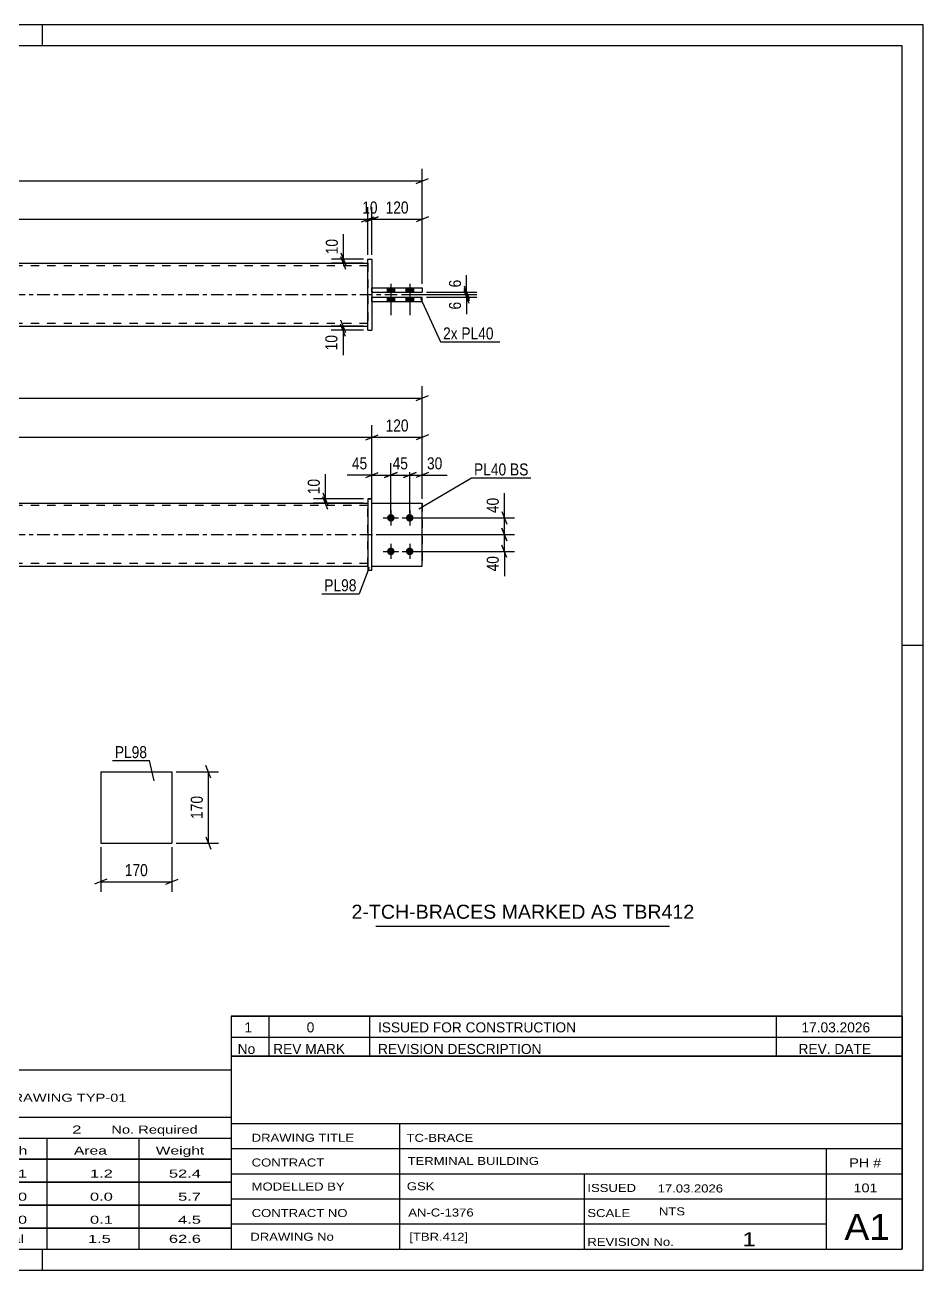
# Model space of a CAD drawing. Header units: millimetres. Extents: x 0 to 420, y 0 to 297.
# Drawn here: x 205.8 to 420, y 0 to 297 of the extents above; entities that cross this region are included whole.
import ezdxf

# ---------------------------------------------------------------- set-up
doc = ezdxf.new("R2010")
doc.units = ezdxf.units.MM
doc.linetypes.add('DXK_LINE_DOT2', pattern=[3.9198, 1.9599, -1.9599])
doc.linetypes.add('DXK_LINE_DOT3', pattern=[5.9187, 2.979, -0.9799, 0.9799, -0.9799])
doc.styles.add('Arial', font='ARIAL.TTF', dxfattribs={"height": 0.2})
doc.styles.add('Arial Narrow', font='ARIALN.TTF', dxfattribs={"height": 0.2})

# ---------------------------------------------------------------- blocks, each defined once
blk = doc.blocks.new('Unknown-580607337-1163')
at = {"color": 5, "linetype": 'Continuous'}
for p, q in [((420, 297), (0, 297)), ((210, 292), (210, 297)), ((420, 0), (420, 297)), ((415, 292), (5, 292)), ((415, 5), (415, 292)), ((420, 149), (415, 149)), ((5, 5), (415, 5)), ((210, 0), (210, 5)), ((0, 0), (420, 0))]:
    blk.add_line(p, q, dxfattribs=at)
blk = doc.blocks.new('Part-580607337-1749 - 1733')
at = {"color": 2, "linetype": 'Continuous'}
for p, q in [((288.57, 183.93), (287.57, 183.93)), ((287.57, 183.93), (287.57, 183.93)), ((287.57, 183.93), (287.57, 166.93)), ((287.57, 183.93), (288.57, 183.93)), ((288.57, 166.93), (288.57, 183.93)), ((287.57, 166.93), (288.57, 166.93))]:
    blk.add_line(p, q, dxfattribs=at)
at = {"color": 7, "linetype": 'DXK_LINE_DOT2'}
blk.add_line((287.57, 166.93), (288.57, 166.93), dxfattribs=at)
blk = doc.blocks.new('Part-580607337-1754 - 1733')
at = {"color": 2, "linetype": 'Continuous'}
for p, q in [((94.47, 182.93), (287.57, 182.93)), ((94.47, 167.93), (287.57, 167.93))]:
    blk.add_line(p, q, dxfattribs=at)
at = {"color": 7, "linetype": 'DXK_LINE_DOT2'}
for p, q in [((94.47, 167.93), (94.47, 182.93)), ((287.57, 182.33), (94.47, 182.33)), ((287.57, 167.93), (287.57, 182.93)), ((287.57, 168.53), (94.47, 168.53))]:
    blk.add_line(p, q, dxfattribs=at)
at = {"color": 7, "linetype": 'DXK_LINE_DOT3'}
blk.add_line((84.47, 175.43), (297.57, 175.43), dxfattribs=at)
blk = doc.blocks.new('Bolt-580607337-1755 - 1733')
at = {"linetype": 'Continuous'}
for points in [[(293.07, 180.33), (293.25, 180.31), (293.43, 180.25), (293.6, 180.15), (293.74, 180.03), (293.85, 179.88), (293.92, 179.7), (293.96, 179.52), (293.96, 179.33), (293.92, 179.15), (293.85, 178.98), (293.74, 178.82), (293.6, 178.7), (293.43, 178.6), (293.25, 178.55), (293.07, 178.53), (292.88, 178.55), (292.7, 178.6), (292.54, 178.7), (292.4, 178.82), (292.29, 178.98), (292.21, 179.15), (292.17, 179.33), (292.17, 179.52), (292.21, 179.7), (292.29, 179.88), (292.4, 180.03), (292.54, 180.15), (292.7, 180.25), (292.88, 180.31)], [(297.57, 180.33), (297.75, 180.31), (297.93, 180.25), (298.1, 180.15), (298.24, 180.03), (298.35, 179.88), (298.42, 179.7), (298.46, 179.52), (298.46, 179.33), (298.42, 179.15), (298.35, 178.98), (298.24, 178.82), (298.1, 178.7), (297.93, 178.6), (297.75, 178.55), (297.57, 178.53), (297.38, 178.55), (297.2, 178.6), (297.04, 178.7), (296.9, 178.82), (296.79, 178.98), (296.71, 179.15), (296.67, 179.33), (296.67, 179.52), (296.71, 179.7), (296.79, 179.88), (296.9, 180.03), (297.04, 180.15), (297.2, 180.25), (297.38, 180.31)], [(293.07, 172.33), (293.25, 172.31), (293.43, 172.25), (293.6, 172.15), (293.74, 172.03), (293.85, 171.88), (293.92, 171.7), (293.96, 171.52), (293.96, 171.33), (293.92, 171.15), (293.85, 170.98), (293.74, 170.82), (293.6, 170.7), (293.43, 170.6), (293.25, 170.55), (293.07, 170.53), (292.88, 170.55), (292.7, 170.6), (292.54, 170.7), (292.4, 170.82), (292.29, 170.98), (292.21, 171.15), (292.17, 171.33), (292.17, 171.52), (292.21, 171.7), (292.29, 171.88), (292.4, 172.03), (292.54, 172.15), (292.7, 172.25), (292.88, 172.31)], [(297.57, 172.33), (297.75, 172.31), (297.93, 172.25), (298.1, 172.15), (298.24, 172.03), (298.35, 171.88), (298.42, 171.7), (298.46, 171.52), (298.46, 171.33), (298.42, 171.15), (298.35, 170.98), (298.24, 170.82), (298.1, 170.7), (297.93, 170.6), (297.75, 170.55), (297.57, 170.53), (297.38, 170.55), (297.2, 170.6), (297.04, 170.7), (296.9, 170.82), (296.79, 170.98), (296.71, 171.15), (296.67, 171.33), (296.67, 171.52), (296.71, 171.7), (296.79, 171.88), (296.9, 172.03), (297.04, 172.15), (297.2, 172.25), (297.38, 172.31)]]:
    blk.add_hatch(color=1, dxfattribs=at).paths.add_polyline_path(points)
at = {"color": 1, "linetype": 'Continuous'}
for p, q in [((293.07, 181.23), (293.07, 177.63)), ((297.57, 181.23), (297.57, 177.63)), ((291.27, 179.43), (294.87, 179.43)), ((295.77, 179.43), (299.37, 179.43)), ((293.07, 173.23), (293.07, 169.63)), ((297.57, 173.23), (297.57, 169.63)), ((291.27, 171.43), (294.87, 171.43)), ((295.77, 171.43), (299.37, 171.43))]:
    blk.add_line(p, q, dxfattribs=at)
blk = doc.blocks.new('Part-580607337-1777 - 1733')
at = {"color": 2, "linetype": 'Continuous'}
for p, q in [((288.57, 182.93), (300.57, 182.93)), ((300.57, 182.93), (300.57, 182.93)), ((300.57, 167.93), (300.57, 182.93)), ((288.57, 167.93), (300.57, 167.93))]:
    blk.add_line(p, q, dxfattribs=at)
at = {"color": 7, "linetype": 'DXK_LINE_DOT2'}
for p, q in [((288.57, 182.93), (300.57, 182.93)), ((288.57, 167.93), (288.57, 182.93)), ((300.57, 182.93), (300.57, 182.93)), ((288.57, 167.93), (288.57, 167.93)), ((288.57, 167.93), (300.57, 167.93))]:
    blk.add_line(p, q, dxfattribs=at)
blk = doc.blocks.new('Part-580607337-1782 - 1733')
at = {"color": 7, "linetype": 'DXK_LINE_DOT2'}
for p, q in [((288.57, 182.93), (300.57, 182.93)), ((288.57, 167.93), (288.57, 182.93)), ((288.57, 182.93), (300.57, 182.93)), ((300.57, 182.93), (300.57, 182.93)), ((300.57, 182.93), (300.57, 167.93)), ((288.57, 167.93), (288.57, 167.93)), ((288.57, 167.93), (300.57, 167.93)), ((288.57, 167.93), (300.57, 167.93))]:
    blk.add_line(p, q, dxfattribs=at)
blk = doc.blocks.new('Bolt-580607337-1399 - 1390')
at = {"linetype": 'Continuous'}
for points in [[(293.97, 234.26), (292.17, 234.26), (292.17, 233.26), (293.97, 233.26)], [(293.97, 234.26), (292.17, 234.26), (292.17, 233.26), (293.97, 233.26)], [(293.97, 232.06), (292.17, 232.06), (292.17, 231.06), (293.97, 231.06)], [(293.97, 232.06), (292.17, 232.06), (292.17, 231.06), (293.97, 231.06)], [(298.47, 234.26), (296.67, 234.26), (296.67, 233.26), (298.47, 233.26)], [(298.47, 234.26), (296.67, 234.26), (296.67, 233.26), (298.47, 233.26)], [(298.47, 232.06), (296.67, 232.06), (296.67, 231.06), (298.47, 231.06)], [(298.47, 232.06), (296.67, 232.06), (296.67, 231.06), (298.47, 231.06)]]:
    blk.add_hatch(color=1, dxfattribs=at).paths.add_polyline_path(points)
at = {"color": 1, "linetype": 'Continuous'}
for p, q in [((293.07, 235.26), (293.07, 227.76)), ((293.07, 235.26), (293.07, 227.76)), ((297.57, 235.26), (297.57, 227.76)), ((297.57, 235.26), (297.57, 227.76)), ((292.17, 234.26), (292.17, 233.26)), ((292.17, 234.26), (292.17, 233.26)), ((292.17, 232.06), (292.17, 231.06)), ((292.17, 232.06), (292.17, 231.06)), ((293.97, 234.26), (293.97, 233.26)), ((293.97, 234.26), (293.97, 233.26)), ((293.97, 232.06), (293.97, 231.06)), ((293.97, 232.06), (293.97, 231.06)), ((296.67, 234.26), (296.67, 233.26)), ((296.67, 234.26), (296.67, 233.26)), ((296.67, 232.06), (296.67, 231.06)), ((296.67, 232.06), (296.67, 231.06)), ((298.47, 234.26), (298.47, 233.26)), ((298.47, 234.26), (298.47, 233.26)), ((298.47, 232.06), (298.47, 231.06)), ((298.47, 232.06), (298.47, 231.06))]:
    blk.add_line(p, q, dxfattribs=at)
blk = doc.blocks.new('Part-580607337-1425 - 1390')
at = {"color": 2, "linetype": 'Continuous'}
for p, q in [((94.47, 240.16), (287.57, 240.16)), ((94.47, 225.16), (287.57, 225.16))]:
    blk.add_line(p, q, dxfattribs=at)
at = {"color": 7, "linetype": 'DXK_LINE_DOT2'}
for p, q in [((94.47, 225.16), (94.47, 240.16)), ((287.57, 239.56), (94.47, 239.56)), ((287.57, 240.16), (287.57, 225.16)), ((287.57, 225.76), (94.47, 225.76))]:
    blk.add_line(p, q, dxfattribs=at)
at = {"color": 7, "linetype": 'DXK_LINE_DOT3'}
blk.add_line((84.47, 232.66), (297.57, 232.66), dxfattribs=at)
blk = doc.blocks.new('Part-580607337-1426 - 1390')
at = {"color": 2, "linetype": 'Continuous'}
for p, q in [((287.57, 241.16), (287.57, 241.16)), ((287.57, 241.16), (287.57, 241.16)), ((287.57, 224.16), (287.57, 241.16)), ((287.57, 241.16), (288.57, 241.16)), ((287.57, 241.16), (288.57, 241.16)), ((288.57, 241.16), (288.57, 241.16)), ((288.57, 241.16), (288.57, 241.16)), ((288.57, 241.16), (288.57, 224.16)), ((287.57, 224.16), (288.57, 224.16))]:
    blk.add_line(p, q, dxfattribs=at)
at = {"color": 7, "linetype": 'DXK_LINE_DOT2'}
for p in [(287.57, 224.16), (288.57, 224.16)]:
    blk.add_line(p, (288.57, 224.16), dxfattribs=at)
blk = doc.blocks.new('Part-580607337-1452 - 1390')
at = {"color": 2, "linetype": 'Continuous'}
for p, q in [((288.57, 232.06), (300.57, 232.06)), ((288.57, 232.06), (300.57, 232.06)), ((300.57, 231.06), (300.57, 232.06)), ((288.57, 231.06), (300.57, 231.06))]:
    blk.add_line(p, q, dxfattribs=at)
at = {"color": 7, "linetype": 'DXK_LINE_DOT2'}
for p, q in [((288.57, 231.06), (288.57, 232.06)), ((300.57, 232.06), (300.57, 232.06)), ((300.57, 232.06), (300.57, 232.06)), ((288.57, 231.06), (300.57, 231.06))]:
    blk.add_line(p, q, dxfattribs=at)
blk = doc.blocks.new('Part-580607337-1457 - 1390')
at = {"color": 2, "linetype": 'Continuous'}
for p, q in [((288.57, 234.26), (300.57, 234.26)), ((288.57, 234.26), (300.57, 234.26)), ((288.57, 233.26), (300.57, 233.26)), ((300.57, 234.26), (300.57, 233.26))]:
    blk.add_line(p, q, dxfattribs=at)
at = {"color": 7, "linetype": 'DXK_LINE_DOT2'}
for p, q in [((288.57, 233.26), (288.57, 234.26)), ((288.57, 233.26), (300.57, 233.26)), ((300.57, 234.26), (300.57, 234.26)), ((300.57, 234.26), (300.57, 234.26))]:
    blk.add_line(p, q, dxfattribs=at)
blk = doc.blocks.new('Part-580607337-2274 - 2268')
at = {"color": 2, "linetype": 'Continuous'}
for p, q in [((223.87, 118.86), (223.87, 101.86)), ((223.87, 118.86), (240.87, 118.86)), ((240.87, 118.86), (240.87, 101.86)), ((223.87, 101.86), (240.87, 101.86))]:
    blk.add_line(p, q, dxfattribs=at)
blk = doc.blocks.new('StraightDimension-580607337-1994 - 1733')
at = {"color": 7, "linetype": 'Continuous'}
for p, q in [((296.07, 189.04), (299.07, 190.24)), ((297.57, 180.43), (297.57, 192.49)), ((302.07, 190.24), (299.07, 189.04)), ((300.57, 183.93), (300.57, 192.49)), ((297.57, 189.64), (300.57, 189.64))]:
    blk.add_line(p, q, dxfattribs=at)
at = {"color": 0}
blk.add_wipeout([(305.95, 190.39), (305.95, 194.59), (301.09, 194.59), (301.09, 190.39)], dxfattribs=at)
at = {"color": 7, "linetype": 'Continuous'}
blk.add_line((300.57, 189.64), (306.47, 189.64), dxfattribs=at)
blk.add_line((300.57, 189.64), (306.47, 189.64), dxfattribs=at)
at = {"color": 3, "style": 'Arial Narrow'}
blk.add_text('30', height=2.863, dxfattribs=at).set_placement((301.69, 190.99))
blk = doc.blocks.new('StraightDimension-580607337-1981 - 1733')
at = {"color": 7, "linetype": 'Continuous'}
for p, q in [((291.57, 189.04), (294.57, 190.24)), ((293.07, 180.43), (293.07, 192.49)), ((299.07, 190.24), (296.07, 189.04)), ((297.57, 180.43), (297.57, 192.49)), ((293.07, 189.64), (297.57, 189.64))]:
    blk.add_line(p, q, dxfattribs=at)
at = {"color": 0}
blk.add_wipeout([(297.74, 190.39), (297.74, 194.59), (292.89, 194.59), (292.89, 190.39)], dxfattribs=at)
at = {"color": 3, "style": 'Arial Narrow'}
blk.add_text('45', height=2.863, dxfattribs=at).set_placement((293.49, 190.99))
blk = doc.blocks.new('StraightDimension-580607337-1926 - 1733')
at = {"color": 7, "linetype": 'Continuous'}
for p, q in [((298.57, 179.43), (322.55, 179.43)), ((319.55, 180.93), (320.75, 177.93)), ((320.15, 175.43), (320.15, 179.43)), ((289.57, 175.43), (322.55, 175.43)), ((320.75, 173.93), (319.55, 176.93))]:
    blk.add_line(p, q, dxfattribs=at)
at = {"color": 0}
blk.add_wipeout([(319.4, 184.81), (315.2, 184.81), (315.2, 179.95), (319.4, 179.95)], dxfattribs=at)
at = {"color": 7, "linetype": 'Continuous'}
blk.add_line((320.15, 179.43), (320.15, 185.33), dxfattribs=at)
blk.add_line((320.15, 179.43), (320.15, 185.33), dxfattribs=at)
at = {"color": 3, "style": 'Arial Narrow'}
blk.add_text('40', height=2.863, rotation=90.0002, dxfattribs=at).set_placement((318.8, 180.55))
blk = doc.blocks.new('StraightDimension-580607337-1784 - 1733')
at = {"color": 7, "linetype": 'Continuous'}
for p, q in [((276.87, 185.43), (278.07, 182.43)), ((278.07, 181.43), (276.87, 184.43)), ((286.57, 183.93), (274.62, 183.93)), ((286.57, 182.93), (274.62, 182.93)), ((277.47, 182.93), (277.47, 183.93))]:
    blk.add_line(p, q, dxfattribs=at)
at = {"color": 0}
blk.add_wipeout([(276.72, 189.31), (272.52, 189.31), (272.52, 184.45), (276.72, 184.45)], dxfattribs=at)
at = {"color": 7, "linetype": 'Continuous'}
blk.add_line((277.47, 183.93), (277.47, 189.83), dxfattribs=at)
blk.add_line((277.47, 183.93), (277.47, 189.83), dxfattribs=at)
at = {"color": 3, "style": 'Arial Narrow'}
blk.add_text('10', height=2.863, rotation=90.0002, dxfattribs=at).set_placement((276.12, 185.05))
blk = doc.blocks.new('StraightDimension-580607337-1887 - 1733')
at = {"color": 7, "linetype": 'Continuous'}
for p, q in [((94.97, 199.26), (91.97, 198.06)), ((93.47, 183.93), (93.47, 201.51)), ((287.07, 198.06), (290.07, 199.26)), ((288.57, 183.93), (288.57, 201.51)), ((93.47, 198.66), (288.57, 198.66))]:
    blk.add_line(p, q, dxfattribs=at)
at = {"color": 0}
blk.add_wipeout([(195.27, 199.41), (195.27, 203.61), (186.76, 203.61), (186.76, 199.41)], dxfattribs=at)
at = {"color": 3, "style": 'Arial Narrow'}
blk.add_text('1951', height=2.863, dxfattribs=at).set_placement((187.36, 200.01))
blk = doc.blocks.new('StraightDimension-580607337-1906 - 1733')
at = {"color": 7, "linetype": 'Continuous'}
for p, q in [((287.07, 198.06), (290.07, 199.26)), ((288.57, 183.93), (288.57, 201.51)), ((302.07, 199.26), (299.07, 198.06)), ((300.57, 183.93), (300.57, 201.51)), ((288.57, 198.66), (300.57, 198.66))]:
    blk.add_line(p, q, dxfattribs=at)
at = {"color": 0}
blk.add_wipeout([(297.91, 199.41), (297.91, 203.61), (291.22, 203.61), (291.22, 199.41)], dxfattribs=at)
at = {"color": 3, "style": 'Arial Narrow'}
blk.add_text('120', height=2.863, dxfattribs=at).set_placement((291.82, 200.01))
blk = doc.blocks.new('StraightDimension-580607337-1935 - 1733')
at = {"color": 7, "linetype": 'Continuous'}
for p, q in [((289.57, 175.43), (322.55, 175.43)), ((319.55, 176.93), (320.75, 173.93)), ((320.15, 171.43), (320.15, 175.43)), ((320.75, 169.93), (319.55, 172.93)), ((298.57, 171.43), (322.55, 171.43))]:
    blk.add_line(p, q, dxfattribs=at)
at = {"color": 0}
blk.add_wipeout([(319.4, 170.9), (315.2, 170.9), (315.2, 166.05), (319.4, 166.05)], dxfattribs=at)
at = {"color": 7, "linetype": 'Continuous'}
blk.add_line((320.15, 171.43), (320.15, 165.52), dxfattribs=at)
blk.add_line((320.15, 171.43), (320.15, 165.52), dxfattribs=at)
at = {"color": 3, "style": 'Arial Narrow'}
blk.add_text('40', height=2.863, rotation=90.0002, dxfattribs=at).set_placement((318.8, 166.65))
blk = doc.blocks.new('StraightDimension-580607337-1945 - 1733')
at = {"color": 7, "linetype": 'Continuous'}
for p, q in [((82.97, 208.58), (79.97, 207.38)), ((81.47, 183.93), (81.47, 210.83)), ((81.47, 207.98), (300.57, 207.98)), ((299.07, 207.38), (302.07, 208.58)), ((300.57, 183.93), (300.57, 210.83))]:
    blk.add_line(p, q, dxfattribs=at)
at = {"color": 0}
blk.add_wipeout([(195.27, 208.73), (195.27, 212.93), (186.76, 212.93), (186.76, 208.73)], dxfattribs=at)
at = {"color": 3, "style": 'Arial Narrow'}
blk.add_text('2191', height=2.863, dxfattribs=at).set_placement((187.36, 209.33))
blk = doc.blocks.new('StraightDimension-580607337-1965 - 1733')
at = {"color": 7, "linetype": 'Continuous'}
for p, q in [((287.07, 189.04), (290.07, 190.24)), ((288.57, 183.93), (288.57, 192.49)), ((294.57, 190.24), (291.57, 189.04)), ((293.07, 180.43), (293.07, 192.49)), ((288.57, 189.64), (293.07, 189.64))]:
    blk.add_line(p, q, dxfattribs=at)
at = {"color": 0}
blk.add_wipeout([(288.04, 190.39), (288.04, 194.59), (283.18, 194.59), (283.18, 190.39)], dxfattribs=at)
at = {"color": 7, "linetype": 'Continuous'}
blk.add_line((288.57, 189.64), (282.66, 189.64), dxfattribs=at)
blk.add_line((288.57, 189.64), (282.66, 189.64), dxfattribs=at)
at = {"color": 3, "style": 'Arial Narrow'}
blk.add_text('45', height=2.863, dxfattribs=at).set_placement((283.78, 190.99))
blk = doc.blocks.new('StraightDimension-580607337-1634 - 1390')
at = {"color": 7, "linetype": 'Continuous'}
for p, q in [((287.57, 242.16), (287.57, 253.51)), ((288.57, 242.16), (288.57, 253.51)), ((286.07, 250.06), (289.07, 251.26)), ((290.07, 251.26), (287.07, 250.06)), ((287.57, 250.66), (288.57, 250.66))]:
    blk.add_line(p, q, dxfattribs=at)
at = {"color": 0}
blk.add_wipeout([(290.49, 251.41), (290.49, 255.61), (285.64, 255.61), (285.64, 251.41)], dxfattribs=at)
at = {"color": 3, "style": 'Arial Narrow'}
blk.add_text('10', height=2.863, dxfattribs=at).set_placement((286.24, 252.01))
blk = doc.blocks.new('StraightDimension-580607337-1459 - 1390')
at = {"color": 7, "linetype": 'Continuous'}
for p, q in [((281.07, 226.66), (282.27, 223.66)), ((286.57, 225.16), (278.82, 225.16)), ((286.57, 224.16), (278.82, 224.16)), ((282.27, 222.66), (281.07, 225.66)), ((281.67, 224.16), (281.67, 225.16))]:
    blk.add_line(p, q, dxfattribs=at)
at = {"color": 0}
blk.add_wipeout([(280.92, 223.64), (276.72, 223.64), (276.72, 218.78), (280.92, 218.78)], dxfattribs=at)
at = {"color": 7, "linetype": 'Continuous'}
blk.add_line((281.67, 224.16), (281.67, 218.26), dxfattribs=at)
blk.add_line((281.67, 224.16), (281.67, 218.26), dxfattribs=at)
at = {"color": 3, "style": 'Arial Narrow'}
blk.add_text('10', height=2.863, rotation=90.0002, dxfattribs=at).set_placement((280.32, 219.38))
blk = doc.blocks.new('StraightDimension-580607337-1473 - 1390')
at = {"color": 7, "linetype": 'Continuous'}
for p, q in [((286.57, 241.16), (278.92, 241.16)), ((281.17, 242.66), (282.37, 239.66)), ((282.37, 238.66), (281.17, 241.66)), ((281.77, 240.16), (281.77, 241.16)), ((286.57, 240.16), (278.92, 240.16))]:
    blk.add_line(p, q, dxfattribs=at)
at = {"color": 0}
blk.add_wipeout([(281.02, 246.55), (276.82, 246.55), (276.82, 241.69), (281.02, 241.69)], dxfattribs=at)
at = {"color": 7, "linetype": 'Continuous'}
blk.add_line((281.77, 241.16), (281.77, 247.07), dxfattribs=at)
blk.add_line((281.77, 241.16), (281.77, 247.07), dxfattribs=at)
at = {"color": 3, "style": 'Arial Narrow'}
blk.add_text('10', height=2.863, rotation=90.0002, dxfattribs=at).set_placement((280.42, 242.29))
blk = doc.blocks.new('StraightDimension-580607337-1606 - 1390')
at = {"color": 7, "linetype": 'Continuous'}
for p, q in [((296.32, 232.66), (313.55, 232.66)), ((301.57, 232.06), (313.55, 232.06)), ((310.55, 234.16), (311.75, 231.16)), ((311.75, 230.56), (310.55, 233.56)), ((311.15, 232.06), (311.15, 232.66))]:
    blk.add_line(p, q, dxfattribs=at)
at = {"color": 0}
blk.add_wipeout([(310.4, 231.54), (306.2, 231.54), (306.2, 228.51), (310.4, 228.51)], dxfattribs=at)
at = {"color": 7, "linetype": 'Continuous'}
blk.add_line((311.15, 232.06), (311.15, 227.98), dxfattribs=at)
blk.add_line((311.15, 232.06), (311.15, 227.98), dxfattribs=at)
at = {"color": 3, "style": 'Arial Narrow'}
blk.add_text('6', height=2.86, rotation=90.0002, dxfattribs=at).set_placement((309.8, 229.11))
blk = doc.blocks.new('StraightDimension-580607337-1615 - 1390')
at = {"color": 7, "linetype": 'Continuous'}
for p, q in [((310.55, 234.76), (311.75, 231.76)), ((296.32, 232.66), (313.55, 232.66)), ((301.57, 233.26), (313.55, 233.26)), ((311.75, 231.16), (310.55, 234.16)), ((311.15, 232.66), (311.15, 233.26))]:
    blk.add_line(p, q, dxfattribs=at)
at = {"color": 0}
blk.add_wipeout([(310.4, 236.82), (306.2, 236.82), (306.2, 233.79), (310.4, 233.79)], dxfattribs=at)
at = {"color": 7, "linetype": 'Continuous'}
blk.add_line((311.15, 233.26), (311.15, 237.34), dxfattribs=at)
blk.add_line((311.15, 233.26), (311.15, 237.34), dxfattribs=at)
at = {"color": 3, "style": 'Arial Narrow'}
blk.add_text('6', height=2.86, rotation=90.0002, dxfattribs=at).set_placement((309.8, 234.39))
blk = doc.blocks.new('StraightDimension-580607337-1624 - 1390')
at = {"color": 7, "linetype": 'Continuous'}
for p, q in [((94.47, 242.16), (94.47, 253.51)), ((287.57, 242.16), (287.57, 253.51)), ((95.97, 251.26), (92.97, 250.06)), ((94.47, 250.66), (287.57, 250.66)), ((286.07, 250.06), (289.07, 251.26))]:
    blk.add_line(p, q, dxfattribs=at)
at = {"color": 0}
blk.add_wipeout([(195.27, 251.41), (195.27, 255.61), (186.76, 255.61), (186.76, 251.41)], dxfattribs=at)
at = {"color": 3, "style": 'Arial Narrow'}
blk.add_text('1931', height=2.863, dxfattribs=at).set_placement((187.36, 252.01))
blk = doc.blocks.new('StraightDimension-580607337-1644 - 1390')
at = {"color": 7, "linetype": 'Continuous'}
for p, q in [((288.57, 242.16), (288.57, 253.51)), ((300.57, 235.26), (300.57, 253.51)), ((287.07, 250.06), (290.07, 251.26)), ((288.57, 250.66), (300.57, 250.66)), ((302.07, 251.26), (299.07, 250.06))]:
    blk.add_line(p, q, dxfattribs=at)
at = {"color": 0}
blk.add_wipeout([(297.91, 251.41), (297.91, 255.61), (291.22, 255.61), (291.22, 251.41)], dxfattribs=at)
at = {"color": 3, "style": 'Arial Narrow'}
blk.add_text('120', height=2.863, dxfattribs=at).set_placement((291.82, 252.01))
blk = doc.blocks.new('StraightDimension-580607337-1675 - 1390')
at = {"color": 7, "linetype": 'Continuous'}
for p, q in [((81.47, 235.26), (81.47, 262.65)), ((300.57, 235.26), (300.57, 262.65)), ((82.97, 260.4), (79.97, 259.2)), ((81.47, 259.8), (300.57, 259.8)), ((299.07, 259.2), (302.07, 260.4))]:
    blk.add_line(p, q, dxfattribs=at)
at = {"color": 0}
blk.add_wipeout([(195.27, 260.55), (195.27, 264.75), (186.76, 264.75), (186.76, 260.55)], dxfattribs=at)
at = {"color": 3, "style": 'Arial Narrow'}
blk.add_text('2191', height=2.863, dxfattribs=at).set_placement((187.36, 261.15))
blk = doc.blocks.new('StraightDimension-580607337-2276 - 2268')
at = {"color": 7, "linetype": 'Continuous'}
for p, q in [((223.87, 100.86), (223.87, 90.22)), ((240.87, 100.86), (240.87, 90.22)), ((225.37, 93.22), (222.37, 92.02)), ((223.87, 92.62), (240.87, 92.62)), ((239.37, 92.02), (242.37, 93.22))]:
    blk.add_line(p, q, dxfattribs=at)
at = {"color": 0}
blk.add_wipeout([(235.71, 93.37), (235.71, 97.57), (229.03, 97.57), (229.03, 93.37)], dxfattribs=at)
at = {"color": 3, "style": 'Arial Narrow'}
blk.add_text('170', height=2.863, dxfattribs=at).set_placement((229.63, 93.97))
blk = doc.blocks.new('StraightDimension-580607337-2281 - 2268')
at = {"color": 7, "linetype": 'Continuous'}
for p, q in [((241.87, 118.86), (251.97, 118.86)), ((250.17, 117.36), (248.97, 120.36)), ((249.57, 101.86), (249.57, 118.86)), ((241.87, 101.86), (251.97, 101.86)), ((248.97, 103.36), (250.17, 100.36))]:
    blk.add_line(p, q, dxfattribs=at)
at = {"color": 0}
blk.add_wipeout([(248.82, 113.7), (244.62, 113.7), (244.62, 107.02), (248.82, 107.02)], dxfattribs=at)
at = {"color": 3, "style": 'Arial Narrow'}
blk.add_text('170', height=2.863, rotation=90.0002, dxfattribs=at).set_placement((248.22, 107.62))
blk = doc.blocks.new('Unknown-580607337-4219')
at = {"color": 7, "linetype": 'Continuous'}
for p, q in [((255, 51.05), (255, 5)), ((255, 51.05), (415, 51.05)), ((415, 51), (415, 5)), ((255, 35), (415, 35)), ((295.14, 35), (295.14, 5)), ((255, 29), (415, 29)), ((397, 5.05), (397, 29.05)), ((255, 23), (415, 23)), ((339.14, 23), (339.14, 5)), ((255, 17), (415, 17)), ((255, 11), (397, 11)), ((255, 5), (415, 5))]:
    blk.add_line(p, q, dxfattribs=at)
at = {"color": 7, "style": 'Arial Narrow'}
for s, height, width, p in [('DRAWING TITLE', 1.9089, 1.425378, (259.88, 30.61)), ('TC-BRACE', 1.909, 1.425378, (296.81, 30.59)), ('TERMINAL BUILDING', 1.9089, 1.425378, (297.06, 25.07)), ('CONTRACT', 1.909, 1.425378, (259.88, 24.71)), ('MODELLED BY', 1.9089, 1.425378, (259.88, 18.98)), ('GSK', 1.909, 1.425378, (296.88, 19.04)), ('ISSUED', 1.909, 1.425378, (339.94, 18.64)), ('17.03.2026', 1.909, 1.425378, (356.69, 18.52)), ('CONTRACT NO', 1.9089, 1.425378, (259.88, 12.66)), ('AN-C-1376', 1.909, 1.425378, (297.23, 12.78)), ('SCALE', 1.909, 1.425378, (339.94, 12.65)), ('A1', 6.204, 1.25, (401.24, 7.2)), ('DRAWING No', 1.909, 1.425378, (259.56, 7)), ('[TBR.412]', 1.909, 1.425378, (297.46, 6.99)), ('1', 3.34, 1.5, (376.91, 5.68)), ('REVISION No.', 1.9089, 1.425378, (339.94, 5.77))]:
    blk.add_text(s, height=height, dxfattribs=dict(at, width=width)).set_placement(p)
at = {"color": 7, "linetype": 'Continuous', "style": 'Arial Narrow'}
for s, height, width, p in [('PH #', 2.1, 1.42538, (402.4, 24.55)), ('101', 2.1, 1.42538, (403.41, 18.55)), ('NTS', 1.909, 1.425378, (357, 13.05))]:
    blk.add_text(s, height=height, dxfattribs=dict(at, width=width)).set_placement(p)
blk = doc.blocks.new('Unknown-580607337-4220')
at = {"color": 7, "linetype": 'Continuous'}
for p, q in [((255, 60.55), (415, 60.55)), ((415, 60.55), (255, 60.55)), ((255, 60.55), (255, 55.55)), ((264, 60.55), (264, 55.55)), ((288, 60.55), (288, 55.55)), ((385, 60.55), (385, 55.55)), ((415, 60.55), (415, 55.55)), ((255, 55.55), (415, 55.55)), ((255, 55.55), (255, 51.05)), ((255, 55.55), (415, 55.55)), ((264, 55.55), (264, 51.05)), ((288, 55.55), (288, 51.05)), ((385, 55.55), (385, 51.05)), ((415, 55.55), (415, 51.05)), ((415, 51.05), (255, 51.05))]:
    blk.add_line(p, q, dxfattribs=at)
at = {"color": 7, "linetype": 'Continuous', "style": 'Arial Narrow'}
for s, height, width, p in [('1', 2.39, 1.196471, (258.16, 56.7)), ('0', 2.39, 1.196471, (273, 56.7)), ('ISSUED FOR CONSTRUCTION', 2.3861, 1.196471, (290, 56.7)), ('17.03.2026', 2.386, 1.196471, (391, 56.7)), ('No', 2.386, 1.2, (256.54, 51.55)), ('REV MARK', 2.386, 1.2, (265, 51.55)), ('REVISION DESCRIPTION', 2.3861, 1.2, (290, 51.55)), ('REV. DATE', 2.386, 1.2, (390.28, 51.55))]:
    blk.add_text(s, height=height, dxfattribs=dict(at, width=width)).set_placement(p)
blk = doc.blocks.new('Unknown-580607337-4221')
at = {"color": 7, "linetype": 'Continuous'}
for p, q in [((95, 47.75), (255, 47.75)), ((95, 36.5), (95, 47.75)), ((255, 47.75), (255, 36.5)), ((95, 36.5), (255, 36.5)), ((95, 36.5), (95, 31.5)), ((255, 36.5), (255, 31.5)), ((95, 31.5), (255, 31.5)), ((95, 31.5), (95, 26.5)), ((119, 31.5), (119, 26.5)), ((154.5, 31.5), (154.5, 26.5)), ((180.5, 31.5), (180.5, 26.5)), ((193.5, 31.5), (193.5, 26.5)), ((211, 31.5), (211, 26.5)), ((233, 31.5), (233, 26.5)), ((255, 31.5), (255, 26.5)), ((95, 26.5), (255, 26.5)), ((95, 26.45), (95, 21.05)), ((95, 26.45), (255, 26.45)), ((119, 26.5), (119, 21)), ((154.5, 26.5), (154.5, 21)), ((180.5, 26.5), (180.5, 21)), ((193.5, 26.5), (193.5, 21)), ((211, 26.5), (211, 21)), ((233, 26.5), (233, 21)), ((255, 26.45), (255, 21.05)), ((95, 21.05), (255, 21.05)), ((95, 20.95), (95, 15.55)), ((95, 20.95), (255, 20.95)), ((119, 21), (119, 15.5)), ((154.5, 21), (154.5, 15.5)), ((180.5, 21), (180.5, 15.5)), ((193.5, 21), (193.5, 15.5)), ((211, 21), (211, 15.5)), ((233, 21), (233, 15.5)), ((255, 20.95), (255, 15.55)), ((95, 15.55), (255, 15.55)), ((95, 15.45), (95, 10.05)), ((95, 15.45), (255, 15.45)), ((119, 15.5), (119, 10)), ((154.5, 15.5), (154.5, 10)), ((180.5, 15.5), (180.5, 10)), ((193.5, 15.5), (193.5, 10)), ((211, 15.5), (211, 10)), ((233, 15.5), (233, 10)), ((255, 15.45), (255, 10.05)), ((95, 10.05), (255, 10.05)), ((95, 10), (255, 10)), ((95, 10), (95, 5)), ((211, 10), (211, 5)), ((233, 10), (233, 5)), ((255, 10), (255, 5)), ((95, 5), (255, 5))]:
    blk.add_line(p, q, dxfattribs=at)
at = {"color": 7, "style": 'Arial Narrow'}
for s, height, width, p in [('GENERAL NOTES & WELD DETAILS :', 2.8633, 1.4, (96.15, 40.06)), ('REFER TYP DRAWING TYP-01', 1.9089, 1.6, (179.7, 40.16)), ("MATERIAL LIST FOR ASSEMBLY MK'D", 1.9089, 1.6, (96.15, 32.56)), ('TBR412', 1.909, 1.794707, (187.59, 32.47)), ('2', 1.91, 1.794707, (217.08, 32.56)), ('No. Required', 1.9089, 1.6, (226.41, 32.56)), ('Mark', 1.909, 1.7, (96.34, 27.5)), ('Profile', 1.909, 1.7, (129.41, 27.5)), ('Material', 1.909, 1.7, (159.54, 27.56)), ('No.', 1.909, 1.7, (184.5, 27.56)), ('Length', 1.909, 1.7, (195, 27.56)), ('Area', 1.909, 1.7, (217.5, 27.56)), ('Weight', 1.909, 1.7, (237, 27.56))]:
    blk.add_text(s, height=height, dxfattribs=dict(at, width=width)).set_placement(p)
at = {"color": 7, "linetype": 'Continuous', "style": 'Arial Narrow'}
for s, height, width, p in [('TBR412', 1.909, 1.794707, (96.5, 22.06)), ('SHS150*6', 1.909, 1.794707, (121, 22.06)), ('E350', 1.909, 1.794707, (160.74, 22.06)), ('1', 1.91, 1.794707, (184.86, 22.06)), ('1931', 1.909, 1.794707, (197.58, 22.06)), ('1.2', 1.909, 1.794707, (221.32, 22.06)), ('52.4', 1.909, 1.794707, (240.14, 22.06)), ('PL40', 1.909, 1.794707, (96.5, 16.56)), ('PL10*120', 1.909, 1.794707, (121, 16.56)), ('E350', 1.909, 1.794707, (160.74, 16.56)), ('4', 1.91, 1.794707, (184.86, 16.56)), ('150', 1.909, 1.794707, (199.77, 16.56)), ('0.0', 1.909, 1.794707, (221.32, 16.56)), ('5.7', 1.909, 1.794707, (242.33, 16.56)), ('PL98', 1.909, 1.794707, (96.5, 11.06)), ('PL10*170', 1.909, 1.794707, (121, 11.06)), ('E350', 1.909, 1.794707, (160.74, 11.06)), ('2', 1.91, 1.794707, (184.86, 11.06)), ('170', 1.909, 1.794707, (199.77, 11.06)), ('0.1', 1.909, 1.794707, (221.32, 11.06)), ('4.5', 1.909, 1.794707, (242.33, 11.06)), ('Total', 1.909, 1.7, (197.33, 6.5)), ('1.5', 1.909, 1.794707, (220.83, 6.5)), ('62.6', 1.909, 1.794707, (240.14, 6.5))]:
    blk.add_text(s, height=height, dxfattribs=dict(at, width=width)).set_placement(p)
blk = doc.blocks.new('Unknown-580607337-4222')
at = {"color": 7, "linetype": 'Continuous'}
blk.add_line((289.5, 82.05), (359.5, 82.05), dxfattribs=at)
at = {"color": 7, "style": 'Arial'}
blk.add_text('2-TCH-BRACES MARKED AS TBR412', height=3.3428, dxfattribs=at).set_placement((283.69, 83.8))
blk = doc.blocks.new('Mark-580607337-1745 - 1733')
at = {"color": 0}
blk.add_wipeout([(284.88, 161.91), (284.88, 164.91), (277.21, 164.91), (277.21, 161.91)], dxfattribs=at)
blk.add_wipeout([(284.88, 161.91), (284.88, 164.91), (277.21, 164.91), (277.21, 161.91)], dxfattribs=at)
at = {"color": 30, "linetype": 'Continuous'}
for p in [(287.87, 167.62), (276.61, 161.31)]:
    blk.add_line(p, (285.48, 161.31), dxfattribs=at)
at = {"color": 3, "style": 'Arial Narrow'}
blk.add_text('PL98', height=2.863, dxfattribs=at).set_placement((277.21, 161.91))
blk = doc.blocks.new('MarkSet-580607337-2032 - 1733')
at = {"color": 0}
blk.add_wipeout([(320.59, 189.54), (320.59, 192.54), (312.91, 192.54), (312.91, 189.54)], dxfattribs=at)
blk.add_wipeout([(320.59, 189.54), (320.59, 192.54), (312.91, 192.54), (312.91, 189.54)], dxfattribs=at)
at = {"color": 30, "linetype": 'Continuous'}
blk.add_line((299.72, 181.56), (312.31, 188.94), dxfattribs=at)
at = {"color": 0}
blk.add_wipeout([(325.87, 189.54), (325.87, 192.54), (321.49, 192.54), (321.49, 189.54)], dxfattribs=at)
blk.add_wipeout([(325.87, 189.54), (325.87, 192.54), (321.49, 192.54), (321.49, 189.54)], dxfattribs=at)
at = {"color": 30, "linetype": 'Continuous'}
blk.add_line((312.31, 188.94), (326.47, 188.94), dxfattribs=at)
at = {"color": 3, "style": 'Arial Narrow'}
for s, p in [('PL40', (312.91, 189.54)), ('BS', (321.49, 189.54))]:
    blk.add_text(s, height=2.863, dxfattribs=at).set_placement(p)
blk = doc.blocks.new('MarkSet-580607337-1724 - 1390')
at = {"color": 0}
blk.add_wipeout([(309, 221.98), (309, 224.98), (305.52, 224.98), (305.52, 221.98)], dxfattribs=at)
blk.add_wipeout([(309, 221.98), (309, 224.98), (305.52, 224.98), (305.52, 221.98)], dxfattribs=at)
at = {"color": 30, "linetype": 'Continuous'}
blk.add_line((300.18, 231.79), (304.92, 221.38), dxfattribs=at)
at = {"color": 0}
blk.add_wipeout([(317.57, 221.98), (317.57, 224.98), (309.9, 224.98), (309.9, 221.98)], dxfattribs=at)
blk.add_wipeout([(317.57, 221.98), (317.57, 224.98), (309.9, 224.98), (309.9, 221.98)], dxfattribs=at)
at = {"color": 30, "linetype": 'Continuous'}
blk.add_line((304.92, 221.38), (319.07, 221.38), dxfattribs=at)
at = {"color": 3, "style": 'Arial Narrow'}
for s, p in [('2x', (305.52, 221.98)), ('PL40', (309.9, 221.98))]:
    blk.add_text(s, height=2.863, dxfattribs=at).set_placement(p)
blk = doc.blocks.new('Mark-580607337-2270 - 2268')
at = {"color": 0}
blk.add_wipeout([(234.93, 122.11), (234.93, 125.11), (227.25, 125.11), (227.25, 122.11)], dxfattribs=at)
blk.add_wipeout([(234.93, 122.11), (234.93, 125.11), (227.25, 125.11), (227.25, 122.11)], dxfattribs=at)
at = {"color": 30, "linetype": 'Continuous'}
for p in [(226.65, 121.51), (236.64, 116.72)]:
    blk.add_line(p, (235.53, 121.51), dxfattribs=at)
at = {"color": 3, "style": 'Arial Narrow'}
blk.add_text('PL98', height=2.863, dxfattribs=at).set_placement((227.25, 122.11))

msp = doc.modelspace()

# ---------------------------------------------------------------- block references
for name in ['Unknown-580607337-1163', 'Part-580607337-1426 - 1390', 'Part-580607337-1425 - 1390', 'Bolt-580607337-1399 - 1390', 'Part-580607337-1457 - 1390', 'Part-580607337-1452 - 1390', 'Part-580607337-1754 - 1733', 'Part-580607337-1749 - 1733', 'Part-580607337-1777 - 1733', 'Part-580607337-1782 - 1733', 'Bolt-580607337-1755 - 1733', 'Part-580607337-2274 - 2268', 'Unknown-580607337-4222', 'Unknown-580607337-4220', 'Unknown-580607337-4219', 'Unknown-580607337-4221']:
    msp.add_blockref(name, (0, 0))

# ---------------------------------------------------------------- next in the draw order: block references
for name in ['StraightDimension-580607337-1634 - 1390', 'StraightDimension-580607337-1606 - 1390', 'StraightDimension-580607337-1459 - 1390', 'StraightDimension-580607337-1994 - 1733', 'StraightDimension-580607337-1784 - 1733', 'Mark-580607337-1745 - 1733', 'Mark-580607337-2270 - 2268', 'StraightDimension-580607337-2276 - 2268']:
    msp.add_blockref(name, (0, 0))

# ---------------------------------------------------------------- next in the draw order: block references
for name in ['StraightDimension-580607337-1473 - 1390', 'StraightDimension-580607337-1615 - 1390', 'StraightDimension-580607337-1981 - 1733', 'StraightDimension-580607337-2281 - 2268']:
    msp.add_blockref(name, (0, 0))

# ---------------------------------------------------------------- next in the draw order: block references
for name in ['StraightDimension-580607337-1624 - 1390', 'MarkSet-580607337-1724 - 1390', 'StraightDimension-580607337-1926 - 1733']:
    msp.add_blockref(name, (0, 0))

# ---------------------------------------------------------------- next in the draw order: block references
for name in ['StraightDimension-580607337-1644 - 1390', 'StraightDimension-580607337-1887 - 1733', 'StraightDimension-580607337-1935 - 1733']:
    msp.add_blockref(name, (0, 0))

# ---------------------------------------------------------------- next in the draw order: block references
for name in ['StraightDimension-580607337-1675 - 1390', 'StraightDimension-580607337-1906 - 1733']:
    msp.add_blockref(name, (0, 0))

# ---------------------------------------------------------------- next in the draw order: block references
msp.add_blockref('StraightDimension-580607337-1945 - 1733', (0, 0))

# ---------------------------------------------------------------- next in the draw order: block references
for name in ['StraightDimension-580607337-1965 - 1733', 'MarkSet-580607337-2032 - 1733']:
    msp.add_blockref(name, (0, 0))

doc.saveas('drawing.dxf')
